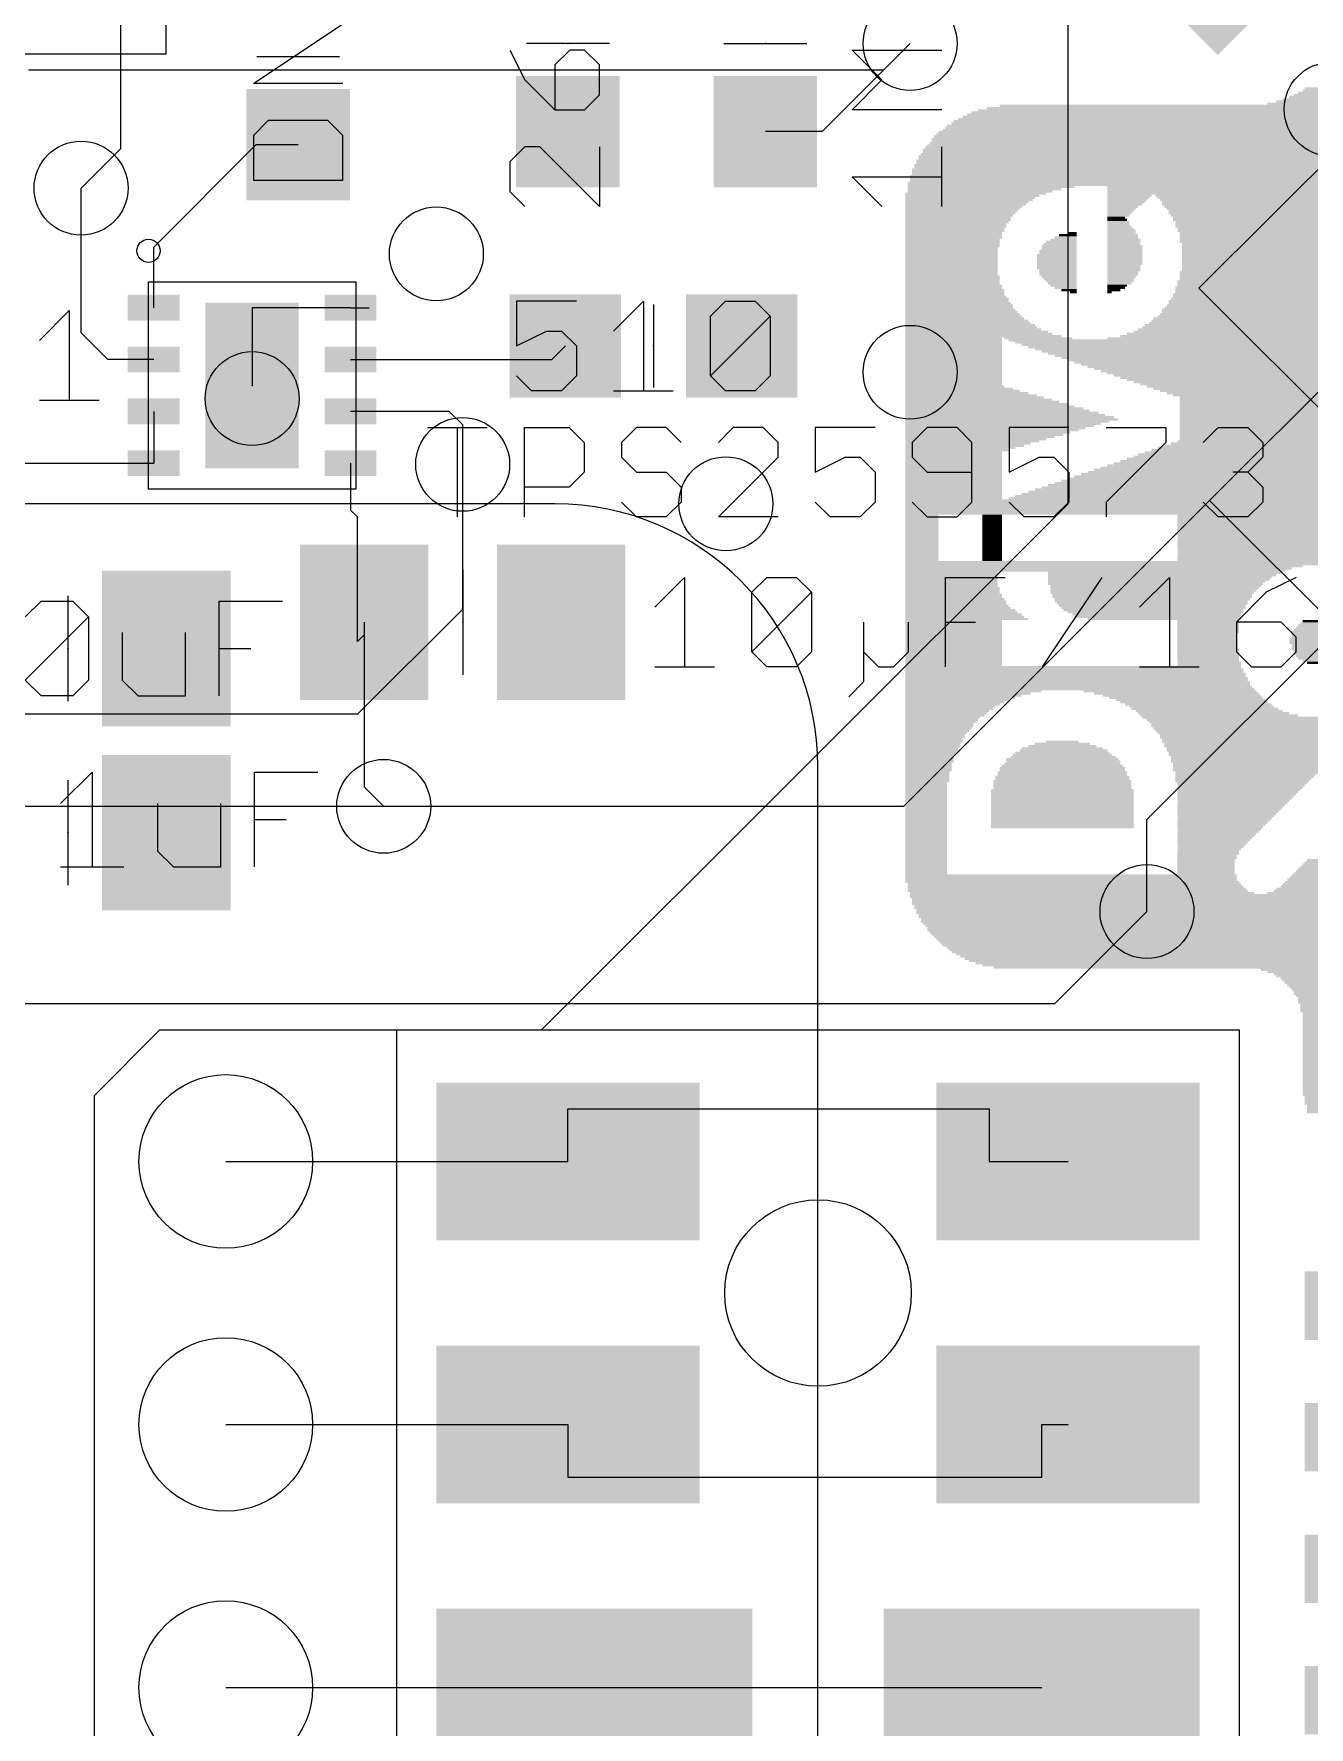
# Model space of a CAD drawing. Extents: x -40.8 to 40.8, y -42.1 to 43.9.
# Drawn here: x 3.86 to 16.17, y 13.59 to 29.94 of the extents above; entities that cross this region are included whole.
import ezdxf

# ---------------------------------------------------------------- set-up
doc = ezdxf.new("R2010")
doc.units = 0
for name, color, linetype in [('1', 22, 'CONTINUOUS'), ('16', 5, 'CONTINUOUS'), ('17', 82, 'CONTINUOUS'), ('18', 82, 'CONTINUOUS'), ('20', 4, 'CONTINUOUS'), ('200', 2, 'CONTINUOUS'), ('21', 2, 'CONTINUOUS'), ('23', 2, 'CONTINUOUS'), ('27', 253, 'CONTINUOUS')]:
    doc.layers.add(name, color=color, linetype=linetype)

# ---------------------------------------------------------------- blocks, each defined once
blk = doc.blocks.new('RECT')
blk.add_solid([(-0.5, -0.5), (0.5, -0.5), (-0.5, 0.5), (0.5, 0.5)])
blk = doc.blocks.new('ROUNDP')
blk.add_circle((0, 0), 0.5)
blk = doc.blocks.new('ROUNDV')
blk.add_circle((0, 0), 0.5)

msp = doc.modelspace()

# ---------------------------------------------------------------- linework, layer by layer
at = {"layer": '1'}
for p, q in [((4.699, 34.671), (4.699, 28.829)), ((13.843, 25.4), (13.843, 32.131)), ((12.319, 29.845), (11.469, 28.995)), ((11.469, 28.995), (10.922, 28.995)), ((4.699, 28.829), (4.318, 28.448)), ((5.019, 27.879), (6.008, 28.868)), ((6.008, 28.868), (6.4135, 28.868)), ((14.605, 22.352), (21.082, 28.829)), ((4.318, 27.051), (4.318, 28.448)), ((5.019, 27.293), (5.019, 27.879)), ((6.919, 27.293), (5.969, 27.293)), ((5.969, 27.293), (5.969, 26.543)), ((6.919, 27.293), (7.1, 27.293)), ((4.576, 26.793), (4.318, 27.051)), ((8.8615, 26.793), (8.9925, 26.924)), ((5.019, 26.793), (4.576, 26.793)), ((6.919, 26.793), (8.8615, 26.793)), ((5.019, 26.293), (5.019, 25.793)), ((7.87, 26.293), (6.919, 26.293)), ((8.001, 26.162), (7.87, 26.293)), ((8.001, 25.781), (8.001, 26.162)), ((3.253, 25.793), (5.019, 25.793)), ((6.919, 25.793), (6.919, 25.339)), ((8.763, 20.32), (13.843, 25.4)), ((6.919, 25.339), (6.985, 25.273)), ((6.985, 24.069), (6.985, 25.273)), ((7.051, 24.257), (7.051, 22.667)), ((7.051, 24.257), (7.051, 24.135)), ((7.051, 24.135), (6.985, 24.069)), ((7.051, 22.667), (7.239, 22.479)), ((14.605, 21.463), (14.605, 22.352)), ((4.445, 19.685), (5.08, 20.32)), ((5.08, 20.32), (8.763, 20.32)), ((4.445, 19.685), (4.445, -16.764)), ((9.017, 19.05), (9.017, 19.558)), ((9.017, 19.558), (13.081, 19.558)), ((13.081, 19.558), (13.081, 19.05)), ((5.715, 19.05), (9.017, 19.05)), ((13.081, 19.05), (13.843, 19.05)), ((5.715, 16.51), (9.017, 16.51)), ((9.017, 16.51), (9.017, 16.002)), ((13.589, 16.002), (13.589, 16.51)), ((13.589, 16.51), (13.843, 16.51)), ((9.017, 16.002), (13.589, 16.002)), ((5.715, 13.97), (9.271, 13.97)), ((9.271, 13.97), (13.589, 13.97))]:
    msp.add_line(p, q, dxfattribs=at)
at = {"layer": '16'}
for p, q in [((12.065, 29.591), (12.319, 29.845)), ((3.81, 29.591), (12.065, 29.591)), ((15.2087, 25.4313), (18.4253, 28.6479)), ((8.001, 24.384), (8.001, 25.781)), ((15.2087, 25.4313), (12.2564, 22.479)), ((24.384, 16.256), (15.2087, 25.4313)), ((6.985, 23.368), (8.001, 24.384)), ((6.985, 23.368), (-4.953, 23.368)), ((7.239, 22.479), (-10.414, 22.479)), ((12.2564, 22.479), (7.239, 22.479)), ((13.716, 20.574), (14.605, 21.463)), ((2.413, 20.574), (13.716, 20.574))]:
    msp.add_line(p, q, dxfattribs=at)
at = {"layer": '20'}
msp.add_circle((11.43, 17.78), 0.9, dxfattribs=at)
at = {"layer": '21'}
for p, q in [((5.135, 40.642), (5.135, 29.742)), ((19.0666, 31.441), (15.1069, 27.4812)), ((9.417, 29.845), (8.617, 29.845)), ((10.522, 29.845), (11.322, 29.845)), ((5.135, 29.742), (3.235, 29.742)), ((6.0135, 29.718), (6.8135, 29.718)), ((4.969, 27.543), (6.969, 27.543)), ((4.969, 25.543), (4.969, 27.543)), ((6.969, 27.543), (6.969, 25.543)), ((15.1069, 27.4812), (27.4812, 15.1069)), ((9.8425, 27.324), (9.8425, 26.524)), ((6.969, 25.543), (4.969, 25.543)), ((8.89, 25.4), (-8.89, 25.4)), ((8.001, 24.765), (8.001, 23.749)), ((4.191, 24.511), (4.191, 23.495)), ((4.191, 22.733), (4.191, 21.717)), ((11.43, -22.86), (11.43, 22.86)), ((7.366, -20.32), (7.366, 20.32)), ((7.366, 20.32), (15.494, 20.32)), ((15.494, 20.32), (15.494, -17.78))]:
    msp.add_line(p, q, dxfattribs=at)
msp.add_circle((4.969, 27.843), 0.1118, dxfattribs=at)
msp.add_arc((8.89, 22.86), 2.54, 0, 90, dxfattribs=at)
at = {"layer": '23'}
for p in [(9.017, 29.845), (10.922, 29.845), (6.4135, 29.718), (9.8425, 26.924), (5.969, 26.543), (8.001, 24.257), (4.191, 24.003), (4.191, 22.225)]:
    msp.add_point(p, dxfattribs=at)
at = {"layer": '27'}
for p, q in [((5.981, 29.4597), (6.8453, 30.0359)), ((8.4575, 29.7819), (8.6015, 29.4938)), ((9.0337, 29.7819), (8.8896, 29.6379)), ((9.1777, 29.7819), (9.0337, 29.7819)), ((9.3218, 29.6379), (9.1777, 29.7819)), ((12.0476, 29.4938), (11.7595, 29.7819)), ((11.7595, 29.7819), (12.6238, 29.7819)), ((8.8896, 29.6379), (8.8896, 29.2057)), ((9.3218, 29.3498), (9.3218, 29.6379)), ((6.8453, 29.4597), (5.981, 29.4597)), ((8.6015, 29.4938), (8.8896, 29.2057)), ((11.7595, 29.2057), (12.0476, 29.4938)), ((9.1777, 29.2057), (9.3218, 29.3498)), ((8.8896, 29.2057), (9.1777, 29.2057)), ((12.6238, 29.2057), (11.7595, 29.2057)), ((6.125, 29.1004), (5.981, 28.9564)), ((5.981, 28.9564), (5.981, 28.5242)), ((6.7012, 29.1004), (6.125, 29.1004)), ((6.8453, 28.9564), (6.7012, 29.1004)), ((6.8453, 28.5242), (6.8453, 28.9564)), ((8.6015, 28.8464), (8.4575, 28.7024)), ((8.7456, 28.8464), (8.6015, 28.8464)), ((9.3218, 28.2702), (8.7456, 28.8464)), ((9.3218, 28.8464), (9.3218, 28.2702)), ((12.6238, 28.2702), (12.6238, 28.8464)), ((8.4575, 28.7024), (8.4575, 28.4143)), ((5.981, 28.5242), (6.8453, 28.5242)), ((12.0476, 28.2702), (11.7595, 28.5583)), ((11.7595, 28.5583), (12.6238, 28.5583)), ((8.4575, 28.4143), (8.6015, 28.2702)), ((9.0979, 27.3565), (8.5217, 27.3565)), ((8.5217, 27.3565), (8.5217, 26.9244)), ((9.4572, 27.0684), (9.7453, 27.3565)), ((9.7453, 27.3565), (9.7453, 26.4922)), ((10.3927, 27.2125), (10.5368, 27.3565)), ((10.5368, 27.3565), (10.8249, 27.3565)), ((10.8249, 27.3565), (10.969, 27.2125)), ((3.9157, 26.9784), (4.2038, 27.2665)), ((4.2038, 27.2665), (4.2038, 26.4022)), ((10.3927, 26.6363), (10.3927, 27.2125)), ((10.3927, 26.6363), (10.969, 27.2125)), ((10.969, 27.2125), (10.969, 26.6363)), ((8.5217, 26.9244), (8.8098, 27.0684)), ((8.8098, 27.0684), (8.9539, 27.0684)), ((8.9539, 27.0684), (9.0979, 26.9244)), ((9.0979, 26.9244), (9.0979, 26.6363)), ((8.6658, 26.4922), (8.5217, 26.6363)), ((8.9539, 26.4922), (8.6658, 26.4922)), ((9.0979, 26.6363), (8.9539, 26.4922)), ((9.4572, 26.4922), (10.0334, 26.4922)), ((10.5368, 26.4922), (10.3927, 26.6363)), ((10.8249, 26.4922), (10.5368, 26.4922)), ((10.969, 26.6363), (10.8249, 26.4922)), ((3.9157, 26.4022), (4.4919, 26.4022)), ((7.6622, 26.1375), (8.2384, 26.1375)), ((7.9503, 25.2732), (7.9503, 26.1375)), ((8.5977, 25.2732), (8.5977, 26.1375)), ((8.5977, 26.1375), (9.0299, 26.1375)), ((9.0299, 26.1375), (9.1739, 25.9935)), ((9.6773, 26.1375), (9.5332, 25.9935)), ((9.9654, 26.1375), (9.6773, 26.1375)), ((10.1095, 25.9935), (9.9654, 26.1375)), ((10.6128, 26.1375), (10.4688, 25.9935)), ((10.9009, 26.1375), (10.6128, 26.1375)), ((11.045, 25.9935), (10.9009, 26.1375)), ((11.9805, 26.1375), (11.4043, 26.1375)), ((11.4043, 26.1375), (11.4043, 25.7054)), ((12.4839, 26.1375), (12.3398, 25.9935)), ((12.772, 26.1375), (12.4839, 26.1375)), ((12.916, 25.9935), (12.772, 26.1375)), ((13.8515, 26.1375), (13.2753, 26.1375)), ((13.2753, 26.1375), (13.2753, 25.7054)), ((14.2108, 26.1375), (14.7871, 26.1375)), ((14.7871, 26.1375), (14.7871, 25.9935)), ((15.1463, 25.9935), (15.2904, 26.1375)), ((15.2904, 26.1375), (15.5785, 26.1375)), ((15.5785, 26.1375), (15.7226, 25.9935)), ((9.1739, 25.9935), (9.1739, 25.7054)), ((9.5332, 25.9935), (9.5332, 25.8494)), ((9.5332, 25.8494), (9.6773, 25.7054)), ((10.4688, 25.2732), (11.045, 25.8494)), ((11.045, 25.8494), (11.045, 25.9935)), ((11.4043, 25.7054), (11.6924, 25.8494)), ((11.6924, 25.8494), (11.8364, 25.8494)), ((11.8364, 25.8494), (11.9805, 25.7054)), ((12.3398, 25.9935), (12.3398, 25.8494)), ((12.3398, 25.8494), (12.4839, 25.7054)), ((12.916, 25.4173), (12.916, 25.9935)), ((13.2753, 25.7054), (13.5634, 25.8494)), ((13.5634, 25.8494), (13.7075, 25.8494)), ((13.7075, 25.8494), (13.8515, 25.7054)), ((14.7871, 25.9935), (14.2108, 25.4173)), ((15.7226, 25.8494), (15.5785, 25.7054)), ((15.7226, 25.9935), (15.7226, 25.8494)), ((9.1739, 25.7054), (9.0299, 25.5613)), ((9.6773, 25.7054), (9.9654, 25.7054)), ((9.9654, 25.7054), (10.1095, 25.5613)), ((11.9805, 25.7054), (11.9805, 25.4173)), ((12.4839, 25.7054), (12.916, 25.7054)), ((13.8515, 25.7054), (13.8515, 25.4173)), ((15.5785, 25.7054), (15.4345, 25.7054)), ((15.5785, 25.7054), (15.7226, 25.5613)), ((9.0299, 25.5613), (8.5977, 25.5613)), ((10.1095, 25.5613), (10.1095, 25.4173)), ((15.7226, 25.5613), (15.7226, 25.4173)), ((9.6773, 25.2732), (9.5332, 25.4173)), ((10.1095, 25.4173), (9.9654, 25.2732)), ((11.5483, 25.2732), (11.4043, 25.4173)), ((11.9805, 25.4173), (11.8364, 25.2732)), ((12.3398, 25.4173), (12.4839, 25.2732)), ((12.772, 25.2732), (12.916, 25.4173)), ((13.4194, 25.2732), (13.2753, 25.4173)), ((13.8515, 25.4173), (13.7075, 25.2732)), ((14.2108, 25.4173), (14.2108, 25.2732)), ((15.2904, 25.2732), (15.1463, 25.4173)), ((15.7226, 25.4173), (15.5785, 25.2732)), ((9.9654, 25.2732), (9.6773, 25.2732)), ((11.045, 25.2732), (10.4688, 25.2732)), ((11.8364, 25.2732), (11.5483, 25.2732)), ((12.4839, 25.2732), (12.772, 25.2732)), ((13.7075, 25.2732), (13.4194, 25.2732)), ((15.5785, 25.2732), (15.2904, 25.2732)), ((9.8552, 24.4014), (10.1433, 24.6895)), ((10.1433, 24.6895), (10.1433, 23.8252)), ((10.7907, 24.5455), (10.9348, 24.6895)), ((10.9348, 24.6895), (11.2229, 24.6895)), ((11.2229, 24.6895), (11.3669, 24.5455)), ((12.6618, 23.8252), (12.6618, 24.6895)), ((12.6618, 24.6895), (13.238, 24.6895)), ((13.5973, 23.8252), (14.1735, 24.6895)), ((14.5328, 24.4014), (14.8209, 24.6895)), ((14.8209, 24.6895), (14.8209, 23.8252)), ((16.0445, 24.6895), (15.7564, 24.5455)), ((10.7907, 23.9693), (10.7907, 24.5455)), ((10.7907, 23.9693), (11.3669, 24.5455)), ((11.3669, 24.5455), (11.3669, 23.9693)), ((15.7564, 24.5455), (15.4683, 24.2574)), ((3.7803, 24.3085), (3.9328, 24.461)), ((3.9328, 24.461), (4.2379, 24.461)), ((4.2379, 24.461), (4.3904, 24.3085)), ((5.6514, 23.5458), (5.6514, 24.461)), ((5.6514, 24.461), (6.2615, 24.461)), ((3.7803, 23.6983), (4.3904, 24.3085)), ((4.3904, 24.3085), (4.3904, 23.6983)), ((11.8703, 24.2574), (11.8703, 23.9693)), ((12.3025, 23.9693), (12.3025, 24.2574)), ((12.6618, 24.2574), (12.9499, 24.2574)), ((15.4683, 24.2574), (15.4683, 23.9693)), ((15.9005, 24.2574), (15.4683, 24.2574)), ((16.0445, 24.1133), (15.9005, 24.2574)), ((4.7158, 24.1559), (4.7158, 23.6983)), ((5.326, 23.5458), (5.326, 24.1559)), ((16.0445, 23.9693), (16.0445, 24.1133)), ((5.6514, 24.0034), (5.9564, 24.0034)), ((10.9348, 23.8252), (10.7907, 23.9693)), ((11.3669, 23.9693), (11.2229, 23.8252)), ((11.8703, 23.9693), (12.0144, 23.8252)), ((11.8703, 23.9693), (11.8703, 23.6811)), ((12.1584, 23.8252), (12.3025, 23.9693)), ((15.4683, 23.9693), (15.6124, 23.8252)), ((15.9005, 23.8252), (16.0445, 23.9693)), ((9.8552, 23.8252), (10.4314, 23.8252)), ((11.2229, 23.8252), (10.9348, 23.8252)), ((12.0144, 23.8252), (12.1584, 23.8252)), ((14.5328, 23.8252), (15.109, 23.8252)), ((15.6124, 23.8252), (15.9005, 23.8252)), ((3.9328, 23.5458), (3.7803, 23.6983)), ((4.2379, 23.5458), (3.9328, 23.5458)), ((4.3904, 23.6983), (4.2379, 23.5458)), ((4.7158, 23.6983), (4.8684, 23.5458)), ((4.8684, 23.5458), (5.326, 23.5458)), ((11.8703, 23.6811), (11.7262, 23.5371)), ((4.1211, 22.5049), (4.4261, 22.81)), ((4.4261, 22.81), (4.4261, 21.8948)), ((5.9921, 21.8948), (5.9921, 22.81)), ((5.9921, 22.81), (6.6022, 22.81)), ((5.0566, 22.5049), (5.0566, 22.0473)), ((5.6667, 21.8948), (5.6667, 22.5049)), ((5.9921, 22.3524), (6.2972, 22.3524)), ((5.0566, 22.0473), (5.2091, 21.8948)), ((4.1211, 21.8948), (4.7312, 21.8948)), ((5.2091, 21.8948), (5.6667, 21.8948))]:
    msp.add_line(p, q, dxfattribs=at)

# ---------------------------------------------------------------- block references
at = {"layer": '1'}
for p, xscale, yscale, rotation in [((15.1969, 30.7036), 1.24, 1.5, 225), ((5.019, 27.293), 0.25, 0.5, 90), ((6.919, 27.293), 0.25, 0.5, 90), ((5.019, 26.793), 0.25, 0.5, 90), ((6.919, 26.793), 0.25, 0.5, 90), ((5.019, 26.293), 0.25, 0.5, 90), ((6.919, 26.293), 0.25, 0.5, 90), ((5.019, 25.793), 0.25, 0.5, 90), ((6.919, 25.793), 0.25, 0.5, 90), ((13.843, 19.05), 2.54, 1.524, 180), ((17.144, 17.6575), 0.6604, 2.032, 270), ((13.843, 16.51), 2.54, 1.524, 180), ((17.144, 16.3875), 0.6604, 2.032, 270), ((17.144, 15.1175), 0.6604, 2.032, 270), ((13.589, 13.97), 3.048, 1.524, 180), ((17.144, 13.8475), 0.6604, 2.032, 270)]:
    msp.add_blockref('RECT', p, dxfattribs=dict(at, xscale=xscale, yscale=yscale, rotation=rotation))
at = {"layer": '1', "xscale": 1.075}
for p, rotation in [((9.017, 28.995), 270), ((10.922, 28.995), 90), ((6.4135, 28.868), 90)]:
    msp.add_blockref('RECT', p, dxfattribs=dict(at, rotation=rotation))
at = {"layer": '1'}
for p, xscale, yscale in [((5.969, 26.543), 0.9, 1.6), ((7.051, 24.257), 1.24, 1.5), ((8.951, 24.257), 1.24, 1.5), ((5.141, 24.003), 1.24, 1.5), ((5.141, 22.225), 1.24, 1.5), ((9.017, 19.05), 2.54, 1.524), ((9.017, 16.51), 2.54, 1.524), ((9.271, 13.97), 3.048, 1.524)]:
    msp.add_blockref('RECT', p, dxfattribs=dict(at, xscale=xscale, yscale=yscale))
at = {"layer": '1', "xscale": 1.075}
for p in [(8.9925, 26.924), (10.6925, 26.924)]:
    msp.add_blockref('RECT', p, dxfattribs=at)
at = {"layer": '17', "xscale": 1.6764, "yscale": 1.6764}
for p in [(5.715, 19.05), (5.715, 19.05), (5.715, 16.51), (5.715, 16.51), (5.715, 13.97), (5.715, 13.97)]:
    msp.add_blockref('ROUNDP', p, dxfattribs=at)
at = {"layer": '18', "xscale": 0.9064, "yscale": 0.9064}
for p in [(12.319, 29.845), (12.319, 29.845), (16.383, 29.21), (16.383, 29.21), (4.318, 28.448), (4.318, 28.448), (7.747, 27.813), (7.747, 27.813), (12.319, 26.67), (12.319, 26.67), (5.969, 26.416), (5.969, 26.416), (8.001, 25.781), (8.001, 25.781), (10.541, 25.4), (10.541, 25.4), (7.239, 22.479), (7.239, 22.479), (14.605, 21.463), (14.605, 21.463)]:
    msp.add_blockref('ROUNDV', p, dxfattribs=at)
at = {"layer": '200', "yscale": 0.0212}
for p, xscale in [((17.387, 29.2633), 3.239), ((17.4398, 29.2845), 3.1755), ((17.4823, 29.3057), 3.1331), ((17.5246, 29.3269), 3.0908), ((17.5564, 29.348), 3.0697), ((17.588, 29.3692), 3.0485), ((17.6198, 29.3904), 3.0273), ((17.641, 29.4115), 3.0273), ((15.7887, 29.094), 6.0969), ((15.8204, 29.1152), 6.0758), ((15.8521, 29.1363), 6.0547), ((15.8839, 29.1575), 6.0334), ((15.9157, 29.1787), 6.0123), ((15.958, 29.1998), 5.97), ((16.0109, 29.221), 5.9064), ((16.085, 29.2422), 5.8006), ((15.6193, 28.9458), 6.1393), ((15.6405, 28.967), 6.1393), ((15.6617, 28.9881), 6.1393), ((15.6934, 29.0093), 6.1181), ((15.7146, 29.0305), 6.1181), ((15.7357, 29.0516), 6.1182), ((15.7675, 29.0728), 6.0969), ((15.4711, 28.7764), 6.097), ((15.5029, 28.8188), 6.1181), ((15.4923, 28.7976), 6.0969), ((15.524, 28.8399), 6.1182), ((15.5452, 28.8611), 6.1181), ((15.5663, 28.8823), 6.1181), ((15.5982, 28.9246), 6.1393), ((15.5876, 28.9035), 6.1181), ((15.4182, 28.6282), 6.1605), ((15.4182, 28.6071), 6.1605), ((15.4288, 28.6706), 6.1393), ((15.4288, 28.6494), 6.1393), ((15.4394, 28.7129), 6.1181), ((15.4394, 28.6918), 6.1181), ((15.4605, 28.7553), 6.1182), ((15.4499, 28.7341), 6.097), ((15.4182, 28.5012), 6.2451), ((15.4182, 28.4801), 6.2451), ((13.1001, 28.4589), 1.6089), ((15.4076, 28.5647), 6.1816), ((15.4182, 28.5436), 6.2028), ((15.4182, 28.5224), 6.2028), ((15.4182, 28.5859), 6.1605), ((16.392, 28.4589), 4.3398), ((12.9519, 28.3954), 1.3549), ((12.9201, 28.3742), 1.2914), ((12.8989, 28.353), 1.249), ((12.8672, 28.3107), 1.1855), ((12.8566, 28.2895), 1.1644), ((12.8884, 28.3319), 1.2279), ((12.9942, 28.4165), 1.3972), ((13.0366, 28.4377), 1.4819), ((16.4026, 28.4377), 4.361), ((16.4238, 28.4165), 4.4033), ((16.4555, 28.3954), 4.4668), ((14.4338, 28.3742), 0.4234), ((14.4232, 28.353), 0.4022), ((14.4126, 28.3319), 0.381), ((14.402, 28.3107), 0.3598), ((14.3915, 28.2895), 0.3387), ((18.8795, 28.3742), 8.3833), ((18.8795, 28.353), 8.3409), ((18.8795, 28.3319), 8.2987), ((18.8795, 28.3107), 8.2563), ((18.8689, 28.2895), 8.2351), ((12.8354, 28.2684), 1.122), ((12.8249, 28.2472), 1.1009), ((12.8143, 28.226), 1.0797), ((12.8037, 28.2048), 1.0585), ((12.7825, 28.1625), 1.0162), ((12.7825, 28.1413), 1.0162), ((12.7719, 28.1202), 0.995), ((12.7931, 28.1837), 1.0373), ((14.3597, 28.2472), 0.2752), ((14.3491, 28.226), 0.254), ((14.3385, 28.2048), 0.2328), ((14.328, 28.1837), 0.2117), ((14.3174, 28.1413), 0.1905), ((14.328, 28.1202), 0.2117), ((14.3703, 28.2684), 0.2963), ((14.3068, 28.1625), 0.1693), ((18.8689, 28.2684), 8.1928), ((18.8689, 28.2472), 8.1505), ((18.8689, 28.226), 8.1081), ((18.8583, 28.2048), 8.087), ((18.8583, 28.1837), 8.0446), ((18.8583, 28.1625), 8.0022), ((18.8477, 28.1413), 7.981), ((18.8477, 28.1202), 7.9388), ((12.7613, 28.099), 0.9738), ((12.7613, 28.0778), 0.9738), ((12.7508, 28.0566), 0.9527), ((12.7508, 28.0355), 0.9527), ((12.7401, 28.0143), 0.9315), ((12.7401, 27.9931), 0.9315), ((12.7401, 27.972), 0.9315), ((12.7296, 27.9508), 0.9103), ((13.7987, 27.9508), 0.2541), ((13.8199, 27.972), 0.2117), ((13.841, 27.9931), 0.1694), ((13.8834, 28.0143), 0.0847), ((14.328, 28.099), 0.2117), ((14.3385, 28.0778), 0.2328), ((14.3491, 28.0566), 0.254), ((14.3597, 28.0355), 0.2752), ((14.3597, 28.0143), 0.2752), ((14.3703, 27.9931), 0.2963), ((14.3703, 27.972), 0.2963), ((14.3809, 27.9508), 0.3175), ((18.8371, 28.099), 7.9176), ((18.8265, 28.0778), 7.8964), ((18.8266, 28.0566), 7.8541), ((18.816, 28.0355), 7.8329), ((18.816, 28.0143), 7.7905), ((18.8054, 27.9931), 7.7694), ((18.7948, 27.972), 7.7482), ((18.7842, 27.9508), 7.727), ((12.7296, 27.9296), 0.9103), ((12.7296, 27.9085), 0.9103), ((12.7296, 27.8873), 0.9103), ((12.719, 27.8661), 0.8892), ((12.719, 27.845), 0.8892), ((12.719, 27.8238), 0.8892), ((12.719, 27.8026), 0.8892), ((13.7352, 27.8026), 0.3811), ((13.7458, 27.845), 0.3599), ((13.7458, 27.8238), 0.3599), ((13.7564, 27.8873), 0.3387), ((13.7564, 27.8661), 0.3387), ((13.7669, 27.9085), 0.3176), ((13.7775, 27.9296), 0.2964), ((14.3809, 27.9296), 0.3175), ((14.3809, 27.9085), 0.3175), ((14.3915, 27.8873), 0.3387), ((14.3915, 27.8661), 0.3387), ((14.3915, 27.845), 0.3387), ((14.3915, 27.8238), 0.3387), ((14.3915, 27.8026), 0.3387), ((18.7736, 27.9296), 7.7058), ((18.7736, 27.9085), 7.6636), ((18.763, 27.8873), 7.6424), ((18.7524, 27.8661), 7.6212), ((18.7418, 27.845), 7.6001), ((18.7312, 27.8238), 7.5789), ((18.7206, 27.8026), 7.5577), ((12.719, 27.7814), 0.8892), ((12.719, 27.7603), 0.8892), ((12.719, 27.7391), 0.8892), ((12.719, 27.7179), 0.8892), ((12.719, 27.6968), 0.8892), ((12.719, 27.6756), 0.8892), ((12.719, 27.6544), 0.8892), ((12.719, 27.6333), 0.8892), ((13.7352, 27.7814), 0.3811), ((13.7352, 27.7603), 0.3811), ((13.7352, 27.7391), 0.3811), ((13.7352, 27.7179), 0.3811), ((13.7352, 27.6968), 0.3811), ((13.7352, 27.6756), 0.3811), ((13.7458, 27.6544), 0.3599), ((13.7458, 27.6333), 0.3599), ((14.3915, 27.7814), 0.3387), ((14.3915, 27.7603), 0.3387), ((14.3915, 27.7391), 0.3387), ((14.3915, 27.7179), 0.3387), ((14.3809, 27.6968), 0.3175), ((14.3809, 27.6756), 0.3175), ((14.3809, 27.6544), 0.3175), ((14.3703, 27.6333), 0.2963), ((18.6255, 27.6333), 7.4095), ((18.7101, 27.7814), 7.5366), ((18.6995, 27.7603), 7.5154), ((18.6889, 27.7391), 7.4942), ((18.6783, 27.7179), 7.473), ((18.6678, 27.6968), 7.4519), ((18.6572, 27.6756), 7.4307), ((18.6466, 27.6544), 7.4095), ((12.719, 27.6121), 0.8892), ((12.7296, 27.5909), 0.9103), ((12.7296, 27.5697), 0.9103), ((12.7296, 27.5486), 0.9103), ((12.7296, 27.5274), 0.9103), ((12.7401, 27.5062), 0.9315), ((12.7401, 27.4851), 0.9315), ((12.7508, 27.4639), 0.9527), ((13.7458, 27.6121), 0.3599), ((13.7564, 27.5909), 0.3387), ((13.7669, 27.5697), 0.3176), ((13.7775, 27.5486), 0.2964), ((13.7881, 27.5274), 0.2752), ((13.7987, 27.5062), 0.2541), ((13.8199, 27.4851), 0.2117), ((13.8516, 27.4639), 0.1482), ((14.3597, 27.5909), 0.2752), ((14.3491, 27.5697), 0.254), ((14.3491, 27.5486), 0.254), ((14.3385, 27.5274), 0.2328), ((14.3174, 27.5062), 0.1905), ((14.2856, 27.4639), 0.127), ((14.3703, 27.6121), 0.2963), ((14.3068, 27.4851), 0.1693), ((18.5302, 27.4851), 7.3037), ((18.5196, 27.4639), 7.2825), ((18.5725, 27.5486), 7.346), ((18.5619, 27.5274), 7.3248), ((18.5513, 27.5062), 7.3036), ((18.6149, 27.6121), 7.3883), ((18.6043, 27.5909), 7.3671), ((18.5937, 27.5697), 7.346), ((12.7508, 27.4427), 0.9527), ((12.7508, 27.4216), 0.9527), ((12.7613, 27.4004), 0.9738), ((12.7719, 27.3792), 0.995), ((12.7719, 27.358), 0.995), ((12.7825, 27.3369), 1.0162), ((12.7931, 27.3157), 1.0373), ((12.7931, 27.2945), 1.0373), ((13.894, 27.4427), 0.0635), ((14.2433, 27.4427), 0.0423), ((18.3819, 27.2945), 7.2189), ((18.4031, 27.3157), 7.219), ((18.4349, 27.358), 7.2402), ((18.4243, 27.3369), 7.219), ((18.4561, 27.3792), 7.2401), ((18.4879, 27.4216), 7.2613), ((18.4773, 27.4004), 7.2401), ((18.509, 27.4427), 7.2613), ((12.8037, 27.2734), 1.0585), ((12.8143, 27.2522), 1.0797), ((12.8249, 27.231), 1.1009), ((12.8354, 27.2099), 1.122), ((12.846, 27.1887), 1.1432), ((12.8672, 27.1675), 1.1855), ((12.8778, 27.1463), 1.2067), ((18.2338, 27.1463), 7.219), ((18.255, 27.1675), 7.2189), ((18.2761, 27.1887), 7.219), ((18.3079, 27.2099), 7.1978), ((18.329, 27.231), 7.1978), ((18.3608, 27.2734), 7.219), ((18.3502, 27.2522), 7.1978), ((12.8989, 27.1252), 1.249), ((12.9095, 27.104), 1.2702), ((12.9307, 27.0828), 1.3126), ((12.9625, 27.0617), 1.3761), ((12.9836, 27.0405), 1.4184), ((13.0259, 27.0193), 1.5031), ((12.7401, 26.9982), 0.9315), ((12.7401, 26.977), 0.9315), ((13.5552, 26.9982), 0.6562), ((17.4717, 26.977), 8.4045), ((17.9586, 26.9982), 7.473), ((18.0327, 27.0193), 7.3671), ((18.075, 27.0405), 7.3248), ((18.1174, 27.0617), 7.2825), ((18.1491, 27.0828), 7.2613), ((18.1808, 27.104), 7.2401), ((18.202, 27.1252), 7.2402), ((12.7401, 26.9558), 0.9315), ((12.7401, 26.9346), 0.9315), ((12.7401, 26.9135), 0.9315), ((12.7401, 26.8923), 0.9315), ((12.7401, 26.8711), 0.9315), ((12.7401, 26.85), 0.9315), ((12.7401, 26.8288), 0.9315), ((12.7401, 26.8076), 0.9315), ((17.4928, 26.9558), 8.3198), ((17.514, 26.9346), 8.2352), ((17.5352, 26.9135), 8.1505), ((17.5563, 26.8923), 8.0658), ((17.5775, 26.8711), 7.981), ((17.5987, 26.85), 7.8964), ((17.6198, 26.8288), 7.8117), ((17.641, 26.8076), 7.727), ((12.7401, 26.7865), 0.9315), ((12.7401, 26.7653), 0.9315), ((12.7401, 26.7441), 0.9315), ((12.7401, 26.7229), 0.9315), ((12.7401, 26.7018), 0.9315), ((12.7401, 26.6806), 0.9315), ((12.7401, 26.6594), 0.9315), ((17.6622, 26.7865), 7.6424), ((17.6834, 26.7653), 7.5577), ((17.7045, 26.7441), 7.473), ((17.7257, 26.7229), 7.3884), ((17.7469, 26.7018), 7.3037), ((17.768, 26.6806), 7.219), ((17.7892, 26.6594), 7.1342), ((12.7401, 26.6383), 0.9315), ((12.7401, 26.6171), 0.9315), ((12.7401, 26.5959), 0.9315), ((12.7401, 26.5748), 0.9315), ((12.7401, 26.5536), 0.9315), ((12.7508, 26.5324), 0.9527), ((12.8249, 26.4901), 1.1009), ((12.7931, 26.5112), 1.0373), ((17.8104, 26.6383), 7.0496), ((17.8316, 26.6171), 6.9649), ((17.8527, 26.5959), 6.8802), ((17.8739, 26.5748), 6.7956), ((17.8951, 26.5536), 6.7109), ((17.9162, 26.5324), 6.6262), ((17.9374, 26.5112), 6.5416), ((17.9586, 26.4901), 6.4569), ((12.8672, 26.4689), 1.1855), ((12.9095, 26.4477), 1.2702), ((12.9413, 26.4266), 1.3337), ((12.9836, 26.4054), 1.4184), ((13.0153, 26.3842), 1.4819), ((13.0577, 26.3631), 1.5666), ((13.0895, 26.3419), 1.6301), ((13.1318, 26.3207), 1.7148), ((17.9797, 26.4689), 6.3722), ((18.0009, 26.4477), 6.2874), ((18.0221, 26.4266), 6.2028), ((18.0115, 26.4054), 6.1816), ((18.0009, 26.3842), 6.1604), ((17.9903, 26.3631), 6.1393), ((17.9797, 26.3419), 6.1181), ((17.9692, 26.3207), 6.0969), ((13.1636, 26.2995), 1.7783), ((13.2059, 26.2784), 1.863), ((13.2377, 26.2572), 1.9265), ((13.28, 26.236), 2.0112), ((13.3011, 26.2149), 2.0535), ((13.2588, 26.1937), 1.9688), ((13.2165, 26.1725), 1.8841), ((13.1847, 26.1514), 1.8206), ((17.9586, 26.2995), 6.0758), ((17.9586, 26.2784), 6.0758), ((17.948, 26.2572), 6.0546), ((17.948, 26.236), 6.0546), ((17.948, 26.2149), 6.0546), ((17.948, 26.1937), 6.0546), ((17.948, 26.1725), 6.0546), ((17.948, 26.1514), 6.0546), ((13.1424, 26.1302), 1.736), ((13.1106, 26.109), 1.6724), ((13.0683, 26.0878), 1.5878), ((13.0366, 26.0667), 1.5243), ((12.9942, 26.0455), 1.4396), ((12.9519, 26.0243), 1.3549), ((12.9201, 26.0032), 1.2914), ((17.9586, 26.0032), 6.1181), ((17.948, 26.1302), 6.0546), ((17.948, 26.109), 6.0546), ((17.948, 26.0878), 6.0546), ((17.9586, 26.0667), 6.0758), ((17.9586, 26.0455), 6.0758), ((17.9692, 26.0243), 6.0969), ((12.8778, 25.982), 1.2067), ((12.846, 25.9608), 1.1432), ((12.8037, 25.9397), 1.0585), ((12.7719, 25.9185), 0.995), ((12.7401, 25.8973), 0.9315), ((12.7401, 25.8761), 0.9315), ((12.7401, 25.855), 0.9315), ((12.7401, 25.8338), 0.9315), ((19.938, 25.8338), 11.0507), ((19.9803, 25.855), 11.0084), ((20.0121, 25.8761), 10.9873), ((20.0543, 25.8973), 10.9449), ((17.9057, 25.9185), 6.5203), ((17.9057, 25.9397), 6.3933), ((17.9163, 25.9608), 6.2875), ((17.9374, 25.982), 6.2028), ((12.7401, 25.8126), 0.9315), ((12.7401, 25.7915), 0.9315), ((12.7401, 25.7703), 0.9315), ((12.7401, 25.7491), 0.9315), ((12.7401, 25.7279), 0.9315), ((12.7401, 25.7068), 0.9315), ((12.7401, 25.6856), 0.9315), ((12.7401, 25.6644), 0.9315), ((19.5993, 25.6644), 11.3895), ((19.6416, 25.6856), 11.3471), ((19.6839, 25.7068), 11.3048), ((19.7263, 25.7279), 11.2625), ((19.7686, 25.7491), 11.2201), ((19.811, 25.7703), 11.1777), ((19.8533, 25.7915), 11.1354), ((19.8956, 25.8126), 11.0931), ((12.7401, 25.6433), 0.9315), ((12.7401, 25.6221), 0.9315), ((12.7401, 25.6009), 0.9315), ((12.7401, 25.5798), 0.9315), ((12.7401, 25.5586), 0.9315), ((12.7401, 25.5374), 0.9315), ((12.7401, 25.5163), 0.9315), ((12.7401, 25.4951), 0.9315), ((19.2605, 25.4951), 11.7282), ((19.3028, 25.5163), 11.6859), ((19.3452, 25.5374), 11.6435), ((19.3876, 25.5586), 11.6011), ((19.4299, 25.5798), 11.5588), ((19.4723, 25.6009), 11.5165), ((19.5145, 25.6221), 11.4741), ((19.5569, 25.6433), 11.4318), ((12.7401, 25.4739), 0.9315), ((12.7401, 25.4527), 0.9315), ((18.6678, 25.4316), 12.7867), ((18.6572, 25.4104), 12.7655), ((18.6466, 25.3892), 12.7444), ((18.636, 25.3681), 12.7232), ((18.6254, 25.3469), 12.702), ((19.1759, 25.4527), 11.8129), ((19.2182, 25.4739), 11.7705), ((18.6148, 25.3257), 12.6808), ((18.6043, 25.3046), 12.6597), ((12.4332, 25.2834), 0.3176), ((12.4332, 25.2622), 0.3176), ((12.4332, 25.241), 0.3176), ((12.4332, 25.2199), 0.3176), ((12.4332, 25.1987), 0.3176), ((12.4332, 25.1775), 0.3176), ((13.1107, 25.2834), 0.1905), ((13.1107, 25.2622), 0.1905), ((13.1107, 25.241), 0.1905), ((13.1107, 25.2199), 0.1905), ((13.1107, 25.1987), 0.1905), ((13.1107, 25.1775), 0.1905), ((19.9062, 25.2834), 10.0134), ((19.8956, 25.2622), 9.9922), ((19.885, 25.241), 9.9711), ((19.8744, 25.2199), 9.9499), ((19.8638, 25.1987), 9.9287), ((19.8533, 25.1775), 9.9076), ((12.4332, 25.1564), 0.3176), ((12.4332, 25.1352), 0.3176), ((12.4332, 25.114), 0.3176), ((12.4332, 25.0929), 0.3176), ((12.4332, 25.0717), 0.3176), ((12.4332, 25.0505), 0.3176), ((12.4332, 25.0293), 0.3176), ((12.4332, 25.0082), 0.3176), ((13.1107, 25.1564), 0.1905), ((13.1107, 25.1352), 0.1905), ((13.1107, 25.114), 0.1905), ((13.1107, 25.0929), 0.1905), ((13.1107, 25.0717), 0.1905), ((13.1107, 25.0505), 0.1905), ((13.1107, 25.0293), 0.1905), ((13.1107, 25.0082), 0.1905), ((19.8427, 25.1564), 9.8864), ((19.8321, 25.1352), 9.8652), ((19.8215, 25.114), 9.844), ((19.811, 25.0929), 9.8229), ((19.8004, 25.0717), 9.8017), ((19.7898, 25.0505), 9.7805), ((19.7792, 25.0293), 9.7594), ((19.7686, 25.0082), 9.7382), ((12.4332, 24.987), 0.3176), ((12.4332, 24.9658), 0.3176), ((12.4332, 24.9447), 0.3176), ((12.4332, 24.9235), 0.3176), ((12.4332, 24.9023), 0.3176), ((12.4332, 24.8811), 0.3176), ((12.4332, 24.86), 0.3176), ((13.1107, 24.987), 0.1905), ((13.1107, 24.9658), 0.1905), ((13.1107, 24.9447), 0.1905), ((13.1107, 24.9235), 0.1905), ((13.1107, 24.9023), 0.1905), ((13.1107, 24.8811), 0.1905), ((13.1107, 24.86), 0.1905), ((19.758, 24.987), 9.717), ((19.7475, 24.9658), 9.6959), ((19.7369, 24.9447), 9.6747), ((19.7263, 24.9235), 9.6535), ((19.7157, 24.9023), 9.6323), ((19.7051, 24.8811), 9.6112), ((19.6945, 24.86), 9.59), ((18.3713, 24.8388), 12.1939), ((18.3608, 24.8176), 12.1728), ((14.1903, 24.7965), 3.8318), ((14.1374, 24.7753), 3.7259), ((14.1056, 24.7541), 3.6624), ((12.719, 24.733), 0.8892), ((12.719, 24.7118), 0.8892), ((12.719, 24.6906), 0.8892), ((14.7725, 24.733), 2.244), ((14.7513, 24.7118), 2.2016), ((14.7302, 24.6906), 2.1593), ((12.719, 24.6695), 0.8892), ((12.719, 24.6483), 0.8892), ((12.719, 24.6271), 0.8892), ((12.719, 24.6059), 0.8892), ((12.7296, 24.5848), 0.9103), ((12.7296, 24.5636), 0.9103), ((12.7296, 24.5424), 0.9103), ((12.7401, 24.5213), 0.9315), ((14.7195, 24.6695), 2.1381), ((14.6984, 24.6483), 2.0958), ((14.6878, 24.6271), 2.0746), ((14.6878, 24.6059), 2.0324), ((14.6772, 24.5848), 2.0112), ((14.6666, 24.5636), 1.99), ((14.656, 24.5424), 1.9688), ((14.6561, 24.5213), 1.9265), ((12.7401, 24.5001), 0.9315), ((12.7508, 24.4789), 0.9527), ((12.7613, 24.4578), 0.9738), ((12.7613, 24.4366), 0.9738), ((12.7719, 24.4154), 0.995), ((12.7825, 24.3942), 1.0162), ((12.8037, 24.3731), 1.0585), ((12.8143, 24.3519), 1.0797), ((14.6561, 24.5001), 1.9265), ((14.6561, 24.4789), 1.8841), ((14.6455, 24.4578), 1.8629), ((14.656, 24.4366), 1.8418), ((14.6561, 24.4154), 1.7995), ((14.6667, 24.3942), 1.7783), ((14.6667, 24.3731), 1.7359), ((14.6878, 24.3519), 1.6936), ((12.8354, 24.3307), 1.122), ((12.846, 24.3096), 1.1432), ((12.8672, 24.2884), 1.1855), ((12.7401, 24.2672), 0.9315), ((12.7401, 24.2461), 0.9315), ((12.7401, 24.2249), 0.9315), ((12.7401, 24.2037), 0.9315), ((14.6984, 24.3307), 1.6301), ((14.7195, 24.3096), 1.5877), ((14.7725, 24.2884), 1.4819), ((15.1959, 24.2672), 0.5928), ((15.1959, 24.2461), 0.5928), ((15.1959, 24.2249), 0.5928), ((15.1959, 24.2037), 0.5928), ((16.2121, 24.2037), 0.3387), ((16.212, 24.2249), 0.2964), ((16.2121, 24.2461), 0.2541), ((16.2015, 24.2672), 0.1905), ((12.7401, 24.1825), 0.9315), ((12.7401, 24.1614), 0.9315), ((12.7401, 24.1402), 0.9315), ((12.7401, 24.119), 0.9315), ((12.7401, 24.0979), 0.9315), ((12.7401, 24.0767), 0.9315), ((12.7401, 24.0555), 0.9315), ((12.7401, 24.0343), 0.9315), ((15.1959, 24.1825), 0.5928), ((15.1959, 24.1614), 0.5928), ((15.1853, 24.1402), 0.5716), ((15.1853, 24.119), 0.5716), ((15.1853, 24.0979), 0.5716), ((15.1853, 24.0767), 0.5716), ((15.1853, 24.0555), 0.5716), ((15.1853, 24.0343), 0.5716), ((16.2015, 24.0979), 0.4445), ((16.2015, 24.0767), 0.4445), ((16.2015, 24.0555), 0.4445), ((16.212, 24.119), 0.4234), ((16.212, 24.0343), 0.4234), ((16.2015, 24.1614), 0.4023), ((16.2015, 24.1402), 0.4023), ((16.2121, 24.1825), 0.3811), ((12.7401, 24.0132), 0.9315), ((12.7401, 23.992), 0.9315), ((12.7401, 23.9708), 0.9315), ((12.7401, 23.9497), 0.9315), ((12.7401, 23.9285), 0.9315), ((12.7401, 23.9073), 0.9315), ((12.7401, 23.8862), 0.9315), ((12.7401, 23.865), 0.9315), ((15.1853, 24.0132), 0.5716), ((15.1959, 23.992), 0.5928), ((15.1959, 23.9708), 0.5928), ((15.1959, 23.9497), 0.5928), ((15.1959, 23.9285), 0.5928), ((15.1959, 23.9073), 0.5928), ((15.1959, 23.8862), 0.5928), ((15.2065, 23.865), 0.6139), ((16.212, 24.0132), 0.4234), ((16.2015, 23.992), 0.4023), ((16.2121, 23.9708), 0.3811), ((16.2015, 23.9497), 0.3599), ((16.2015, 23.9285), 0.3175), ((16.2015, 23.9073), 0.2753), ((16.2121, 23.8862), 0.2117), ((16.212, 23.865), 0.127), ((12.7401, 23.8438), 0.9315), ((13.8939, 23.8227), 3.239), ((13.9045, 23.8015), 3.2602), ((13.9045, 23.7803), 3.2602), ((13.9151, 23.7591), 3.2814), ((13.9151, 23.738), 3.2814), ((13.9257, 23.7168), 3.3025), ((15.2065, 23.8438), 0.6139), ((13.9363, 23.6745), 3.3237), ((13.9363, 23.6533), 3.3237), ((13.9469, 23.6321), 3.3449), ((13.9574, 23.611), 3.366), ((12.9307, 23.5898), 1.3126), ((12.8778, 23.5686), 1.2067), ((12.8354, 23.5474), 1.122), ((13.9257, 23.6956), 3.3025), ((14.8254, 23.5898), 1.6724), ((14.8889, 23.5686), 1.5878), ((14.9419, 23.5474), 1.5243), ((12.8037, 23.5263), 1.0585), ((12.7719, 23.5051), 0.995), ((12.7508, 23.4839), 0.9527), ((12.7296, 23.4628), 0.9103), ((12.7084, 23.4416), 0.868), ((12.6978, 23.4204), 0.8468), ((12.6767, 23.3993), 0.8045), ((12.6661, 23.3781), 0.7833), ((14.9842, 23.5263), 1.4819), ((15.0265, 23.5051), 1.4396), ((15.0583, 23.4839), 1.4184), ((15.1006, 23.4628), 1.4184), ((15.1324, 23.4416), 1.3972), ((15.1641, 23.4204), 1.4184), ((15.2065, 23.3993), 1.4184), ((15.2488, 23.3781), 1.4608), ((12.6555, 23.3569), 0.7621), ((12.6343, 23.3357), 0.7198), ((12.6237, 23.3146), 0.6986), ((12.6026, 23.2722), 0.6563), ((12.6026, 23.2511), 0.6563), ((12.592, 23.2299), 0.6351), ((12.5814, 23.2087), 0.6139), ((12.6132, 23.2934), 0.6775), ((15.3017, 23.3569), 1.5242), ((15.5663, 23.3357), 2.0111), ((15.5981, 23.3146), 1.99), ((15.6193, 23.2934), 1.99), ((15.6405, 23.2722), 1.9899), ((15.6511, 23.2511), 2.0111), ((15.6722, 23.2299), 2.0112), ((15.6722, 23.2087), 1.9688), ((12.5708, 23.1876), 0.5928), ((12.5602, 23.1664), 0.5716), ((12.5602, 23.1452), 0.5716), ((12.5496, 23.124), 0.5504), ((12.5496, 23.1029), 0.5504), ((12.5391, 23.0817), 0.5293), ((12.5391, 23.0605), 0.5293), ((13.7881, 23.0605), 0.6563), ((13.7881, 23.0817), 0.5293), ((13.7881, 23.1029), 0.3175), ((15.6722, 23.1876), 1.9264), ((15.6722, 23.1664), 1.8842), ((15.6616, 23.1452), 1.863), ((15.6616, 23.124), 1.8206), ((15.6511, 23.1029), 1.7995), ((15.6511, 23.0817), 1.7571), ((15.6405, 23.0605), 1.7359), ((12.5285, 23.0394), 0.5081), ((12.5285, 23.0182), 0.5081), ((12.5179, 22.997), 0.4869), ((12.5179, 22.9759), 0.4869), ((12.5073, 22.9547), 0.4658), ((12.5073, 22.9335), 0.4658), ((12.5073, 22.9123), 0.4658), ((12.4967, 22.8912), 0.4446), ((13.7881, 22.8912), 1.122), ((13.7881, 22.9335), 1.0797), ((13.7987, 22.9123), 1.1009), ((13.7987, 22.9547), 1.0161), ((13.7881, 22.9759), 0.9527), ((13.7881, 22.997), 0.9103), ((13.7987, 23.0182), 0.8468), ((13.7881, 23.0394), 0.7833), ((15.6404, 23.0394), 1.6936), ((15.6299, 23.0182), 1.6725), ((15.6299, 22.997), 1.6301), ((15.6193, 22.9759), 1.6089), ((15.6193, 22.9547), 1.5666), ((15.6087, 22.9335), 1.5454), ((15.5981, 22.9123), 1.5242), ((15.5982, 22.8912), 1.4819), ((12.4967, 22.87), 0.4446), ((12.4967, 22.8488), 0.4446), ((12.4967, 22.8277), 0.4446), ((12.4861, 22.8065), 0.4234), ((12.4861, 22.7853), 0.4234), ((12.4861, 22.7642), 0.4234), ((12.4861, 22.743), 0.4234), ((12.4861, 22.7218), 0.4234), ((13.7881, 22.7218), 1.3337), ((13.7881, 22.7642), 1.2914), ((13.7881, 22.743), 1.2914), ((13.7881, 22.8065), 1.249), ((13.7881, 22.7853), 1.249), ((13.7881, 22.8488), 1.2067), ((13.7881, 22.8277), 1.2067), ((13.7881, 22.87), 1.1643), ((15.5663, 22.8277), 1.4183), ((15.5876, 22.87), 1.4607), ((15.577, 22.8488), 1.4395), ((15.5663, 22.8065), 1.3761), ((15.5558, 22.7853), 1.3549), ((15.5452, 22.7642), 1.3337), ((15.5346, 22.743), 1.3126), ((15.524, 22.7218), 1.2914), ((12.4755, 22.7006), 0.4022), ((12.4755, 22.6795), 0.4022), ((12.4755, 22.6583), 0.4022), ((12.4755, 22.6371), 0.4022), ((12.4755, 22.616), 0.4022), ((12.4755, 22.5948), 0.4022), ((12.4755, 22.5736), 0.4022), ((12.4755, 22.5525), 0.4022), ((13.7881, 22.6371), 1.3761), ((13.7881, 22.616), 1.3761), ((13.7881, 22.5948), 1.3761), ((13.7881, 22.5736), 1.3761), ((13.7881, 22.5525), 1.3761), ((13.7881, 22.7006), 1.3337), ((13.7881, 22.6795), 1.3337), ((13.7881, 22.6583), 1.3337), ((15.524, 22.7006), 1.249), ((15.5029, 22.6583), 1.2067), ((15.4923, 22.6371), 1.1855), ((15.4817, 22.616), 1.1643), ((15.4711, 22.5948), 1.1432), ((15.4605, 22.5736), 1.122), ((15.4499, 22.5525), 1.1008), ((15.5135, 22.6795), 1.2279), ((12.4755, 22.5313), 0.4022), ((12.4755, 22.5101), 0.4022), ((12.4755, 22.4889), 0.4022), ((12.4755, 22.4678), 0.4022), ((12.4755, 22.4466), 0.4022), ((12.4755, 22.4254), 0.4022), ((12.4755, 22.4043), 0.4022), ((13.7881, 22.5313), 1.3761), ((13.7881, 22.5101), 1.3761), ((13.7881, 22.4889), 1.3761), ((13.7881, 22.4678), 1.3761), ((13.7881, 22.4466), 1.3761), ((13.7881, 22.4254), 1.3761), ((13.7881, 22.4043), 1.3761), ((15.4394, 22.5313), 1.0797), ((15.4076, 22.4678), 1.0162), ((15.397, 22.4466), 0.995), ((15.3864, 22.4254), 0.9738), ((15.3758, 22.4043), 0.9526), ((15.4288, 22.5101), 1.0585), ((15.4182, 22.4889), 1.0373), ((12.4755, 22.3831), 0.4022), ((12.4755, 22.3619), 0.4022), ((12.4755, 22.3408), 0.4022), ((12.4755, 22.3196), 0.4022), ((12.4755, 22.2984), 0.4022), ((12.4755, 22.2772), 0.4022), ((12.4755, 22.2561), 0.4022), ((12.4755, 22.2349), 0.4022), ((13.7881, 22.3831), 1.3761), ((13.7881, 22.3619), 1.3761), ((13.7881, 22.3408), 1.3761), ((13.7881, 22.3196), 1.3761), ((13.7881, 22.2984), 1.3761), ((13.7881, 22.2772), 1.3761), ((15.3653, 22.3831), 0.9315), ((15.3547, 22.3619), 0.9103), ((15.3441, 22.3408), 0.8891), ((15.3335, 22.3196), 0.868), ((15.3229, 22.2984), 0.8468), ((15.3123, 22.2772), 0.8256), ((15.3018, 22.2561), 0.8045), ((15.2912, 22.2349), 0.7833), ((12.4755, 22.2137), 0.4022), ((12.4755, 22.1926), 0.4022), ((12.4755, 22.1714), 0.4022), ((12.4755, 22.1502), 0.4022), ((12.4755, 22.1291), 0.4022), ((12.4755, 22.1079), 0.4022), ((12.4755, 22.0867), 0.4022), ((12.4755, 22.0655), 0.4022), ((15.2805, 22.2137), 0.7621), ((15.27, 22.1926), 0.7409), ((15.2594, 22.1714), 0.7198), ((15.2488, 22.1502), 0.6986), ((15.2382, 22.1291), 0.6774), ((15.2277, 22.1079), 0.6563), ((15.2171, 22.0867), 0.6351), ((15.2065, 22.0655), 0.6139), ((12.4755, 22.0444), 0.4022), ((12.4755, 22.0232), 0.4022), ((12.4755, 22.002), 0.4022), ((12.4755, 21.9809), 0.4022), ((12.4755, 21.9597), 0.4022), ((12.4755, 21.9385), 0.4022), ((12.4755, 21.9174), 0.4022), ((15.1959, 22.0444), 0.5928), ((15.1959, 22.0232), 0.5928), ((15.1853, 22.002), 0.5716), ((15.1853, 21.9809), 0.5716), ((15.1747, 21.9597), 0.5504), ((15.1747, 21.9385), 0.5504), ((15.1747, 21.9174), 0.5504), ((16.265, 21.9174), 0.3175), ((16.2755, 21.9385), 0.2963), ((16.2861, 21.9597), 0.2752), ((12.4755, 21.8962), 0.4022), ((12.4755, 21.875), 0.4022), ((12.4755, 21.8538), 0.4022), ((12.4755, 21.8327), 0.4022), ((13.8727, 21.8115), 3.1967), ((13.8727, 21.7903), 3.1967), ((13.8727, 21.7692), 3.1967), ((13.8834, 21.748), 3.2179), ((15.1747, 21.8962), 0.5504), ((15.1747, 21.875), 0.5504), ((15.1747, 21.8538), 0.5504), ((15.1747, 21.8327), 0.5504), ((16.4978, 21.748), 1.122), ((16.519, 21.7692), 1.122), ((16.265, 21.7903), 0.5716), ((16.2544, 21.8115), 0.5081), ((16.2544, 21.8327), 0.4657), ((16.2544, 21.8538), 0.4234), ((16.2544, 21.875), 0.3811), ((16.265, 21.8962), 0.3599), ((13.9045, 21.7268), 3.2178), ((13.9151, 21.7057), 3.239), ((13.9257, 21.6845), 3.2602), ((13.9363, 21.6633), 3.2813), ((13.9786, 21.6421), 3.3236), ((14.6243, 21.621), 4.615), ((14.6137, 21.5998), 4.5938), ((14.6242, 21.5786), 4.5727), ((16.3497, 21.6421), 1.1643), ((16.4026, 21.6633), 1.1432), ((16.4237, 21.6845), 1.1432), ((16.4555, 21.7057), 1.122), ((16.4767, 21.7268), 1.122), ((14.6242, 21.5575), 4.5727), ((14.6137, 21.5363), 4.5516), ((14.6243, 21.5151), 4.5304), ((14.6243, 21.494), 4.5304), ((14.6349, 21.4728), 4.5092), ((14.6455, 21.4516), 4.5303), ((14.656, 21.4304), 4.5092), ((14.656, 21.4093), 4.5092), ((14.6772, 21.3881), 4.5092), ((14.6878, 21.3669), 4.5304), ((14.709, 21.3458), 4.5304), ((14.7301, 21.3246), 4.5304), ((15.0265, 21.3034), 5.0808), ((15.0053, 21.2823), 5.0385), ((15.0053, 21.2611), 4.9961), ((15.0053, 21.2399), 4.9537), ((15.0053, 21.2187), 4.9115), ((15.0053, 21.1976), 4.8691), ((15.0053, 21.1764), 4.8267), ((15.0053, 21.1552), 4.7845), ((15.0053, 21.1341), 4.7421), ((15.0265, 21.1129), 4.6998), ((15.0371, 21.0917), 4.6786), ((15.0477, 21.0706), 4.6574), ((15.0583, 21.0494), 4.5939), ((15.0795, 21.0282), 4.5515), ((15.1112, 21.007), 4.5304), ((15.1324, 20.9859), 4.4881), ((15.1642, 20.9647), 4.4245), ((15.1959, 20.9435), 4.361), ((15.2594, 20.9224), 4.2764), ((16.5614, 20.9012), 1.7147), ((16.6037, 20.88), 1.6724), ((16.6461, 20.8589), 1.6301), ((16.6883, 20.8377), 1.6725), ((16.953, 20.8165), 2.117), ((16.953, 20.7953), 2.0746), ((16.9424, 20.7742), 2.0112), ((16.9424, 20.753), 1.9688), ((16.9424, 20.7318), 1.9264), ((16.9424, 20.7107), 1.8842), ((16.9424, 20.6895), 1.8418), ((16.9424, 20.6683), 1.8418), ((16.9424, 20.6472), 1.7994), ((16.953, 20.626), 1.7783), ((16.953, 20.6048), 1.7783), ((16.953, 20.5836), 1.7783), ((16.9636, 20.5625), 1.7571), ((16.9636, 20.5413), 1.7571), ((16.9636, 20.5201), 1.7571), ((16.9636, 20.499), 1.7571), ((16.9742, 20.4778), 1.7359), ((16.9848, 20.4566), 1.7571), ((16.9954, 20.4355), 1.7783), ((17.0482, 20.3719), 1.8841), ((17.2599, 20.2661), 2.3075), ((17.0059, 20.4143), 1.7994), ((17.0165, 20.3931), 1.8206), ((17.3023, 20.3508), 2.3922), ((17.2917, 20.3296), 2.371), ((17.2812, 20.3084), 2.3499), ((17.2706, 20.2873), 2.3287), ((17.2493, 20.2449), 2.2863), ((17.2388, 20.2238), 2.2652), ((17.2282, 20.2026), 2.244), ((17.2176, 20.1814), 2.2228), ((17.2071, 20.1602), 2.2017), ((17.1965, 20.1391), 2.1805), ((17.1859, 20.1179), 2.1593), ((17.1753, 20.0967), 2.1382), ((17.1647, 20.0756), 2.117), ((17.1541, 20.0544), 2.0958), ((17.1435, 20.0332), 2.0746), ((17.133, 20.0121), 2.0535), ((17.1224, 19.9909), 2.0323), ((17.1118, 19.9697), 2.0111), ((17.1012, 19.9485), 1.99), ((17.0482, 19.8427), 1.8841), ((17.0376, 19.8215), 1.8629), ((17.0906, 19.9274), 1.9688), ((17.08, 19.9062), 1.9476), ((17.0694, 19.885), 1.9265), ((17.0588, 19.8639), 1.9053), ((17.0271, 19.8004), 1.8418), ((17.0165, 19.7792), 1.8206), ((17.0059, 19.758), 1.7994), ((16.9954, 19.7368), 1.7783), ((16.9848, 19.7157), 1.7571), ((16.9742, 19.6945), 1.7359), ((16.9742, 19.6733), 1.6936), ((16.9742, 19.6522), 1.6936), ((16.9636, 19.631), 1.6724), ((16.9636, 19.6098), 1.6724), ((16.9742, 19.5887), 1.6513), ((16.9742, 19.5675), 1.6513), ((16.9742, 19.5463), 1.6513), ((16.9742, 19.5251), 1.6513)]:
    msp.add_blockref('RECT', p, dxfattribs=dict(at, xscale=xscale))

doc.saveas('drawing.dxf')
